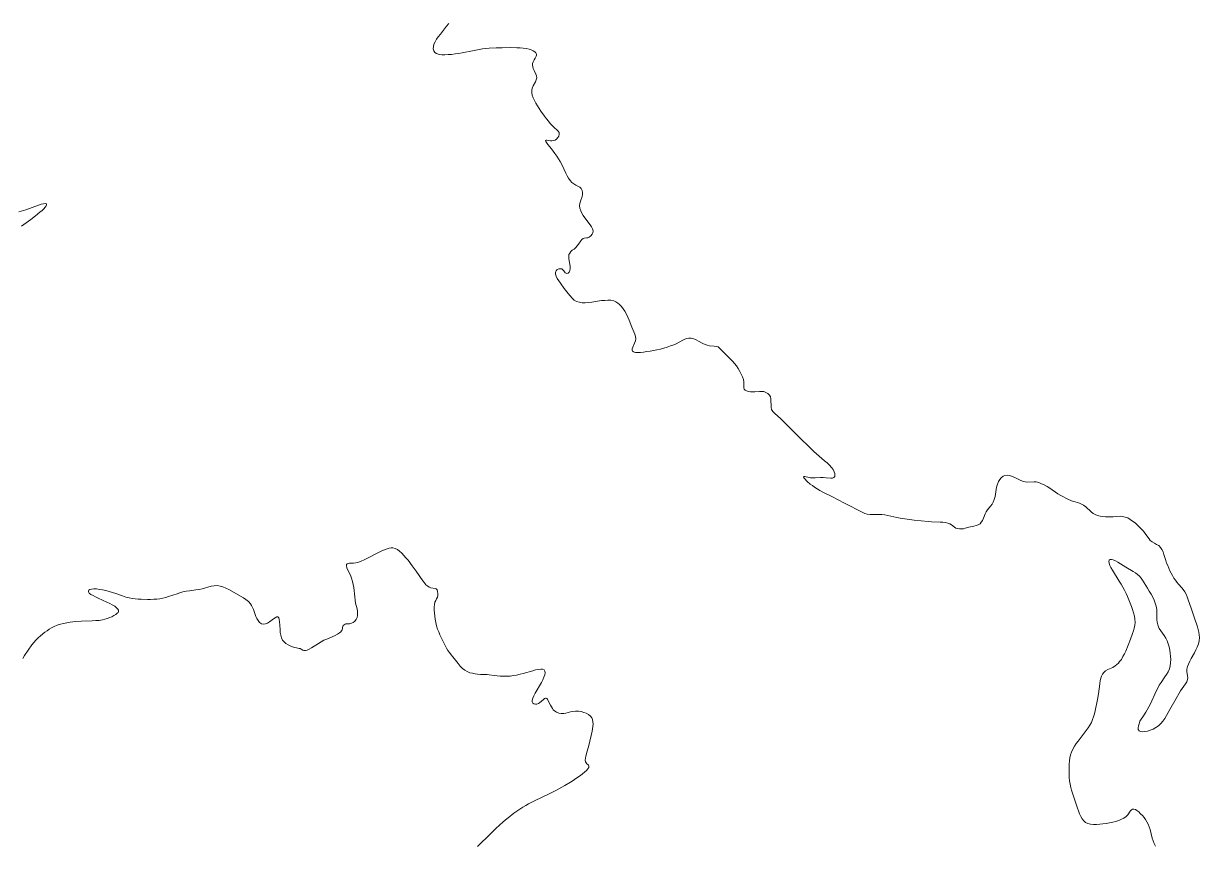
# Model space of a CAD drawing. Header units: metres. Extents: x 793723 to 812165, y 297650 to 314276.
# Drawn here: x 805301 to 806117, y 302394 to 302964 of the extents above; entities that cross this region are included whole.
import ezdxf

# ---------------------------------------------------------------- set-up
doc = ezdxf.new("R2010")
doc.units = ezdxf.units.M

msp = doc.modelspace()

# ---------------------------------------------------------------- linework, layer by layer
at = {"linetype": 'Continuous', "lineweight": 13}
for points in [[(805596.05, 302964.43), (805594.61, 302962.44), (805593.17, 302960.66), (805590.28, 302957), (805588.84, 302955.23), (805587.62, 302953.57), (805586.62, 302951.79), (805585.73, 302950.02), (805585.4, 302948.36), (805585.3, 302946.81), (805585.63, 302945.37)], [(805585.63, 302945.37), (805586.42, 302944.27), (805587.64, 302943.5), (805589.31, 302942.95), (805591.2, 302942.73), (805593.32, 302942.74), (805595.65, 302942.85), (805597.99, 302942.97), (805600.44, 302943.31), (805602.89, 302943.64), (805605.33, 302943.98), (805607.78, 302944.43), (805610.23, 302944.99), (805614.79, 302945.99), (805617.12, 302946.44), (805619.46, 302946.78), (805621.8, 302947.12), (805624.13, 302947.23), (805628.92, 302947.46), (805633.03, 302947.59), (805639.04, 302947.71), (805643.38, 302947.61), (805645.61, 302947.5), (805647.72, 302947.29), (805649.84, 302946.96), (805651.73, 302946.63), (805653.29, 302946.08), (805654.63, 302945.42), (805655.74, 302944.76), (805656.52, 302943.99), (805656.97, 302943.1), (805656.97, 302942.33), (805656.75, 302941.66), (805656.08, 302940.44), (805655.31, 302939.23), (805654.64, 302937.9), (805654.2, 302936.57), (805654.09, 302935.46)], [(805654.09, 302935.46), (805654.32, 302934.35), (805654.65, 302933.14), (805655.33, 302931.81), (805656.55, 302929.27), (805657, 302928.05), (805657.12, 302926.73), (805656.79, 302925.4), (805656.23, 302923.96), (805654.57, 302921.08), (805653.91, 302919.53), (805653.58, 302917.98), (805653.58, 302916.32), (805654.03, 302914.66), (805654.7, 302912.89), (805655.48, 302911.12), (805656.49, 302909.24), (805657.61, 302907.36), (805659.95, 302903.71), (805662.52, 302900.07), (805663.86, 302898.3), (805665.2, 302896.64), (805666.43, 302895.1), (805667.76, 302893.66), (805669.1, 302892.34), (805671.22, 302890.46), (805672, 302889.69), (805672.56, 302888.8), (805672.67, 302887.59), (805672.45, 302886.37), (805671.79, 302885.26), (805670.9, 302884.26), (805669.79, 302883.6), (805668.57, 302883.26), (805667.45, 302883.04), (805666.68, 302883.04), (805665.23, 302883.37), (805664, 302883.58)], [(805664, 302883.58), (805663.56, 302883.58), (805663.23, 302883.36), (805663.12, 302883.03), (805663.34, 302882.48), (805664.23, 302881.15), (805664.68, 302880.49), (805667.25, 302877.5), (805668.47, 302875.96), (805669.7, 302874.3), (805670.93, 302872.42), (805672.16, 302870.54), (805673.27, 302868.67), (805674.39, 302866.68), (805677.19, 302860.71), (805678.08, 302858.83), (805679.09, 302857.06), (805680.2, 302855.51), (805681.43, 302854.19), (805682.77, 302853.19), (805684.22, 302852.31), (805685.67, 302851.65), (805686.89, 302850.88), (805687.89, 302849.89), (805688.57, 302848.67), (805688.9, 302847.34), (805688.91, 302845.79), (805688.58, 302844.36), (805687.47, 302841.25), (805687.03, 302839.59), (805686.81, 302838.04), (805687.04, 302836.38), (805687.6, 302834.61), (805688.38, 302832.96), (805689.27, 302831.3), (805690.39, 302829.64), (805694.07, 302824.89), (805695.08, 302823.46)], [(805299.71, 302823.88), (805306.15, 302828.54), (805309.48, 302830.98), (805312.59, 302833.53), (805314.04, 302834.75), (805315.26, 302835.86), (805316.26, 302836.97), (805316.92, 302837.97), (805317.14, 302838.75), (805317.03, 302839.3), (805316.36, 302839.63), (805315.14, 302839.41), (805313.47, 302839.07), (805311.58, 302838.51), (805302.68, 302835.28), (805297.9, 302833.72)], [(805695.08, 302823.46), (805695.86, 302822.02), (805696.2, 302820.69), (805695.98, 302819.36), (805695.42, 302818.26), (805694.54, 302817.15), (805693.54, 302816.37), (805692.42, 302815.81), (805691.65, 302815.7), (805689.98, 302815.48), (805689.31, 302815.25), (805688.42, 302814.59), (805687.64, 302813.7), (805685.98, 302811.37), (805685.09, 302810.15), (805684.09, 302809.04), (805682.98, 302808.05), (805681.76, 302807.27), (805680.76, 302806.27), (805679.99, 302805.27), (805679.43, 302804.16), (805679.32, 302802.84), (805679.33, 302801.18), (805680.34, 302796.09), (805680.34, 302794.54), (805680.12, 302793.1), (805679.57, 302791.99), (805678.79, 302791.33), (805678.01, 302790.99), (805677.46, 302791.21), (805676.9, 302791.54), (805675.78, 302792.98), (805675.23, 302793.64), (805674.45, 302794.19), (805673.44, 302794.3), (805672.33, 302794.19), (805671.33, 302793.74), (805670.55, 302792.97)], [(805670.55, 302792.97), (805670.11, 302791.97), (805670.11, 302790.64), (805670.56, 302789.32), (805671.35, 302787.66), (805672.35, 302786), (805673.47, 302784.34), (805676.04, 302780.7), (805678.83, 302777.27), (805680.16, 302775.5), (805681.61, 302773.96), (805683.06, 302772.63), (805684.74, 302771.64), (805686.63, 302771.09), (805688.63, 302770.77), (805690.75, 302770.77), (805692.86, 302771), (805695.2, 302771.22), (805701.98, 302772.24), (805704.21, 302772.46), (805706.43, 302772.58), (805708.55, 302772.47), (805710.55, 302772.03), (805712, 302771.37), (805713.34, 302770.6), (805714.56, 302769.61), (805715.9, 302768.17), (805717.13, 302766.63), (805718.25, 302764.86), (805719.36, 302762.87), (805720.37, 302760.88), (805721.26, 302758.78), (805722.94, 302753.91), (805725.07, 302748.94), (805725.63, 302747.39), (805725.75, 302745.84), (805725.53, 302744.29), (805724.97, 302742.74)], [(805724.97, 302742.74), (805723.64, 302739.97), (805723.2, 302738.75), (805723.2, 302737.76), (805723.54, 302737.21), (805724.21, 302736.76), (805725.54, 302736.32), (805727.21, 302736.22), (805729.11, 302736.33), (805731.22, 302736.56), (805733.44, 302736.9), (805735.78, 302737.23), (805740.45, 302738.13), (805742.9, 302738.69), (805745.23, 302739.36), (805747.57, 302740.03), (805749.9, 302740.81), (805752.13, 302741.7), (805753.8, 302742.36), (805758.35, 302744.81), (805759.8, 302745.48), (805761.24, 302745.92), (805762.58, 302746.15), (805764.25, 302746.15), (805765.92, 302745.71), (805767.59, 302745.05), (805769.26, 302744.17), (805772.27, 302742.52), (805773.83, 302741.86), (805775.27, 302741.31), (805776.94, 302740.98), (805780.06, 302740.77), (805781.62, 302740.55), (805782.84, 302740.11), (805783.85, 302739.34), (805784.85, 302738.45), (805787.08, 302736.13), (805791.32, 302731.83)], [(805791.32, 302731.83), (805792.77, 302730.28), (805794.22, 302728.62), (805795.56, 302726.97), (805796.79, 302725.09), (805798.02, 302723.21), (805798.91, 302721.33), (805799.81, 302719.45), (805800.37, 302717.68), (805800.7, 302715.91), (805800.71, 302714.48), (805800.6, 302713.04), (805800.6, 302711.82), (805800.94, 302710.82), (805801.61, 302710.16), (805802.61, 302709.61), (805803.95, 302709.17), (805805.39, 302708.95), (805806.84, 302708.96), (805808.4, 302708.96), (805811.51, 302709.3), (805813.07, 302709.3), (805814.52, 302709.2), (805815.97, 302708.65), (805817.3, 302707.76), (805818.42, 302706.77), (805819.09, 302705.44), (805819.43, 302704.12), (805819.54, 302702.68), (805819.55, 302699.69), (805819.66, 302698.25), (805820, 302696.81), (805820.89, 302695.49), (805822.01, 302694.27), (805826.36, 302690.41), (805830.82, 302685.88), (805838.18, 302678.49), (805847.55, 302669.21)], [(805847.55, 302669.21), (805849.22, 302667.67), (805851.12, 302666.01), (805856.69, 302661.27), (805858.47, 302659.72), (805860.15, 302658.17), (805861.49, 302656.63), (805862.71, 302655.08), (805863.27, 302653.64), (805863.72, 302652.43), (805863.84, 302651.21), (805863.73, 302650.22), (805863.17, 302649.55), (805862.28, 302649.11), (805860.95, 302649.1), (805857.72, 302649.43), (805855.83, 302649.53), (805853.94, 302649.53), (805850.26, 302649.41), (805848.48, 302649.29), (805846.93, 302649.4), (805846.03, 302649.62), (805843.03, 302650.39), (805842.58, 302650.39), (805842.25, 302650.17), (805842.14, 302649.83), (805842.36, 302649.39), (805843.37, 302648.18), (805843.93, 302647.51), (805844.71, 302646.85), (805846.82, 302645.09), (805848.27, 302643.98), (805849.83, 302642.88), (805851.62, 302641.78), (805853.51, 302640.67), (805855.52, 302639.57), (805861.64, 302636.38), (805870.45, 302631.86)], [(805966.17, 302619.91), (805966.84, 302621.35), (805968.05, 302624.34), (805968.83, 302625.78), (805969.72, 302627.11), (805971.82, 302629.77), (805972.82, 302631.1), (805973.6, 302632.54), (805974.37, 302634.42), (805974.93, 302636.42), (805976.02, 302642.95), (805976.57, 302644.94), (805977.24, 302646.82), (805978.13, 302648.26), (805979.24, 302649.48), (805980.46, 302650.48), (805981.79, 302651.04), (805983.46, 302651.15), (805985.24, 302650.94), (805986.91, 302650.39), (805988.69, 302649.62), (805992.26, 302647.85), (805993.93, 302647.08), (805995.71, 302646.53), (805997.49, 302646.43), (806002.16, 302646.66), (806003.5, 302646.55), (806005.39, 302646.11), (806007.18, 302645.34), (806009.07, 302644.46), (806010.96, 302643.36), (806012.86, 302642.15), (806018.54, 302638.4), (806020.55, 302637.18), (806022.33, 302636.19), (806024.11, 302635.2), (806025.9, 302634.32), (806027.57, 302633.66)], [(805870.45, 302631.86), (805883.26, 302625.36), (805884.71, 302624.7), (805886.26, 302624.26), (805888.27, 302624.04), (805890.27, 302624.05), (805892.39, 302624.05), (805894.5, 302624.06), (805896.39, 302623.95), (805898.51, 302623.63), (805900.51, 302623.19), (805906.86, 302621.87), (805909.19, 302621.44), (805913.98, 302620.67), (805918.77, 302620.02), (805923.66, 302619.48), (805928.45, 302619.05), (805930.79, 302618.94), (805936.91, 302618.73), (805938.8, 302618.63), (805940.58, 302618.41), (805942.25, 302618.08), (805943.59, 302617.53), (805944.7, 302616.76), (805946.71, 302615.22), (805947.71, 302614.55), (805948.94, 302614.22), (805950.16, 302614.01), (805951.5, 302614.01), (805952.94, 302614.12), (805954.28, 302614.46), (805956.84, 302615.13), (805960.17, 302615.8), (805961.84, 302616.25), (805963.29, 302616.8), (805964.51, 302617.58), (805965.4, 302618.58), (805966.17, 302619.91)], [(806027.57, 302633.66), (806029.13, 302633), (806030.57, 302632.67), (806032.02, 302632.34), (806033.47, 302631.9), (806034.92, 302631.24), (806036.36, 302630.36), (806037.81, 302629.26), (806041.61, 302625.83), (806042.94, 302624.73), (806044.39, 302623.96), (806045.95, 302623.3), (806047.73, 302622.86), (806049.51, 302622.53), (806051.41, 302622.43), (806053.3, 302622.32), (806055.08, 302622.32), (806056.86, 302622.44), (806061.86, 302622.78), (806063.42, 302622.68), (806065.2, 302622.24), (806066.99, 302621.58), (806068.66, 302620.59), (806070.33, 302619.37), (806072, 302618.16), (806073.56, 302616.72), (806075.12, 302615.29), (806076.57, 302613.85), (806077.91, 302612.31), (806079.14, 302610.76), (806080.82, 302608.22), (806081.71, 302607.11), (806082.6, 302606.01), (806083.94, 302605.02), (806085.5, 302604.14), (806086.95, 302603.25), (806088.4, 302602.37), (806089.62, 302601.16)], [(805579.14, 302576.53), (805578.02, 302577.96), (805573.44, 302584.7), (805570.76, 302588.46), (805567.86, 302592.21), (805566.41, 302593.87), (805564.96, 302595.64), (805563.51, 302597.18), (805561.95, 302598.51), (805560.5, 302599.72), (805558.94, 302600.49), (805557.27, 302600.93), (805556.04, 302600.93), (805554.71, 302600.71), (805553.26, 302600.26), (805551.49, 302599.59), (805549.6, 302598.7), (805547.71, 302597.81), (805539.37, 302593.48), (805537.37, 302592.59), (805535.37, 302591.7), (805533.37, 302590.92), (805531.59, 302590.47), (805529.92, 302590.25), (805527.25, 302590.13), (805526.25, 302589.91), (805525.69, 302589.68), (805525.25, 302589.35), (805525.14, 302588.35), (805525.48, 302587.03), (805526.15, 302585.48), (805527.82, 302581.83), (805528.61, 302579.84), (805529.39, 302577.63), (805529.84, 302575.53), (805530.18, 302573.43), (805530.86, 302566.79), (805531.09, 302564.58)], [(806089.62, 302601.16), (806090.63, 302599.72), (806091.41, 302598.06), (806092.08, 302596.18), (806093.32, 302592.09), (806093.88, 302590.32), (806094.66, 302588.55), (806095.44, 302586.78), (806096.23, 302585.02), (806098.01, 302581.59), (806099.02, 302579.93), (806100.02, 302578.38), (806101.03, 302576.95), (806102.14, 302575.62), (806104.38, 302573.19), (806105.49, 302571.87), (806106.5, 302570.32), (806107.39, 302568.66), (806108.17, 302566.89), (806108.85, 302564.9), (806110.86, 302558.93), (806113.1, 302552.85), (806115.23, 302546.11), (806115.79, 302544.23), (806116.24, 302542.35), (806116.58, 302540.47), (806116.7, 302538.58), (806116.48, 302536.37), (806115.93, 302534.27), (806115.15, 302532.05), (806114.27, 302530.06), (806113.16, 302527.95), (806110.94, 302524.08), (806109.95, 302522.19), (806109.06, 302520.31), (806108.4, 302518.54), (806107.95, 302516.76), (806107.96, 302515.22)], [(806072.3, 302583.52), (806070.63, 302584.51), (806065.62, 302587.38), (806060.16, 302590.91), (806058.49, 302591.9), (806056.93, 302592.56), (806055.7, 302592.78), (806054.7, 302592.67), (806054.03, 302592.22), (806053.81, 302591.34), (806054.04, 302590.12), (806054.49, 302588.68), (806055.27, 302587.13), (806056.28, 302585.37), (806061.08, 302577.85), (806062.31, 302575.75), (806063.54, 302573.65), (806064.65, 302571.44), (806065.77, 302569.23), (806066.78, 302567.02), (806067.78, 302564.81), (806068.68, 302562.6), (806069.58, 302560.28), (806070.36, 302558.07), (806071.03, 302555.85), (806071.59, 302553.53), (806071.93, 302551.32), (806072.05, 302549.11), (806071.83, 302547.22), (806071.5, 302545.23), (806070.95, 302543.35), (806070.29, 302541.47), (806068.85, 302537.59), (806067.3, 302533.38), (806065.53, 302529.28), (806064.64, 302527.29), (806063.65, 302525.41), (806062.54, 302523.52)], [(806088.84, 302505.65), (806090.17, 302507.54), (806092.72, 302511.31), (806093.94, 302513.08), (806095.05, 302514.96), (806095.82, 302516.96), (806096.38, 302519.06), (806096.71, 302521.17), (806096.81, 302523.38), (806096.7, 302525.59), (806096.47, 302527.8), (806096.13, 302530.02), (806095.68, 302532.23), (806095.01, 302534.33), (806094.33, 302536.32), (806093.44, 302538.2), (806092.32, 302539.97), (806089.87, 302543.28), (806088.75, 302545.05), (806088.3, 302546.16), (806087.85, 302547.37), (806087.41, 302549.25), (806087.18, 302551.13), (806087.17, 302552.79), (806087.17, 302556.11), (806087.05, 302558.21), (806086.6, 302560.32), (806086.04, 302562.53), (806085.26, 302564.63), (806084.25, 302566.73), (806083.13, 302568.83), (806081.9, 302570.93), (806080.67, 302572.92), (806077.21, 302578.44), (806076.21, 302579.88), (806075.09, 302581.2), (806073.75, 302582.42), (806072.3, 302583.52)], [(805356.03, 302571.7), (805353.81, 302572.03), (805351.8, 302572.35), (805349.91, 302572.35), (805348.35, 302572.24), (805347.13, 302571.9), (805346.46, 302571.46), (805346.24, 302570.9), (805346.24, 302570.35), (805346.8, 302569.47), (805347.92, 302568.58), (805349.37, 302567.7), (805351.04, 302566.82), (805352.93, 302565.94), (805358.95, 302563.19), (805360.95, 302562.31), (805362.73, 302561.31), (805364.41, 302560.32), (805365.74, 302559.33), (805366.52, 302558.45), (805366.97, 302557.67), (805367.08, 302556.79), (805366.75, 302556.12), (805366.09, 302555.46), (805365.09, 302554.68), (805363.86, 302553.9), (805362.31, 302553.12), (805360.86, 302552.46), (805359.31, 302551.9), (805357.64, 302551.34), (805355.86, 302551.01), (805353.63, 302550.56), (805351.3, 302550.44), (805348.85, 302550.22), (805341.39, 302549.98), (805337.17, 302549.75), (805335.28, 302549.52), (805333.5, 302549.41)], [(805453.64, 302566.17), (805451.63, 302567.38), (805445.61, 302570.8), (805443.5, 302571.9), (805441.49, 302572.89), (805439.49, 302573.77), (805437.48, 302574.32), (805435.37, 302574.65), (805433.37, 302574.53), (805431.36, 302574.2), (805425.02, 302572.41), (805422.91, 302572.07), (805420.69, 302571.74), (805416.24, 302571.06), (805413.9, 302570.73), (805411.68, 302570.28), (805409.67, 302569.72), (805407.78, 302569.05), (805401.78, 302567.05), (805399.89, 302566.38), (805397.78, 302565.93), (805395.77, 302565.59), (805393.66, 302565.37), (805391.44, 302565.25), (805389.32, 302565.14), (805387.1, 302565.13), (805382.87, 302565.23), (805380.75, 302565.34), (805378.64, 302565.56), (805376.63, 302565.77), (805374.52, 302566.1), (805372.18, 302566.76), (805369.84, 302567.53), (805365.16, 302569.18), (805362.83, 302569.95), (805360.49, 302570.6), (805358.26, 302571.26), (805356.03, 302571.7)], [(805607.2, 302515.95), (805605.53, 302517.27), (805603.97, 302518.82), (805602.52, 302520.59), (805598.84, 302525.23), (805597.72, 302526.66), (805596.61, 302528.21), (805595.49, 302529.75), (805594.59, 302531.41), (805593.59, 302533.18), (805591.69, 302536.83), (805590.79, 302538.71), (805589.9, 302540.59), (805589.12, 302542.58), (805588.33, 302544.57), (805587.66, 302546.78), (805587.1, 302548.99), (805586.65, 302551.31), (805586.31, 302553.53), (805586.08, 302555.63), (805585.97, 302557.73), (805585.96, 302559.72), (805586.07, 302561.49), (805586.51, 302563.15), (805587.06, 302564.37), (805587.62, 302565.48), (805588.17, 302566.59), (805588.5, 302567.92), (805588.5, 302569.24), (805588.38, 302570.57), (805587.94, 302571.68), (805587.27, 302572.45), (805586.6, 302572.78), (805583.7, 302573.22), (805582.59, 302573.66), (805581.48, 302574.32), (805580.25, 302575.31), (805579.14, 302576.53)], [(805493.78, 302530.63), (805493.11, 302530.96), (805492.33, 302531.18), (805490.44, 302531.51), (805489.1, 302531.84), (805487.65, 302532.27), (805486.1, 302532.93), (805484.65, 302533.6), (805483.2, 302534.59), (805481.86, 302535.58), (805480.86, 302536.91), (805480.07, 302538.56), (805479.51, 302540.33), (805479.17, 302542.21), (805479.06, 302544.21), (805478.71, 302549.74), (805478.49, 302551.18), (805478.15, 302552.28), (805477.59, 302552.94), (805476.81, 302552.94), (805475.7, 302552.39), (805474.48, 302551.61), (805471.81, 302549.61), (805470.37, 302548.72), (805468.92, 302548.06), (805467.59, 302547.94), (805466.25, 302548.27), (805464.92, 302549.15), (805463.8, 302550.37), (805462.91, 302551.92), (805462.23, 302553.35), (805460.55, 302558.11), (805460, 302559.54), (805459.32, 302560.87), (805458.54, 302562.09), (805457.09, 302563.63), (805455.42, 302564.96), (805453.64, 302566.17)], [(805531.09, 302564.58), (805531.43, 302562.58), (805532.44, 302558.6), (805532.78, 302556.94), (805532.89, 302555.4), (805532.9, 302553.85), (805532.56, 302552.52), (805531.9, 302551.19), (805530.9, 302549.97), (805529.79, 302549.19), (805528.57, 302548.52), (805527.34, 302548.19), (805526.45, 302548.19), (805525.56, 302548.19), (805524.78, 302548.18), (805524.12, 302547.96), (805523.45, 302547.52), (805522.9, 302546.96), (805522.56, 302546.41), (805522.45, 302545.74), (805522.34, 302544.97), (805522.23, 302544.08), (805521.79, 302543.42), (805521.13, 302542.64), (805520.35, 302541.87), (805518.9, 302540.98), (805517.24, 302540.09), (805511.46, 302537.64), (805509.45, 302536.75), (805507.57, 302535.64), (805505.79, 302534.64), (805500.79, 302531.42), (805499.23, 302530.53), (805497.9, 302529.97), (805496.67, 302529.64), (805495.67, 302529.64), (805494.78, 302529.97), (805493.78, 302530.63)], [(805333.5, 302549.41), (805331.27, 302548.96), (805328.94, 302548.51), (805326.71, 302547.95), (805324.6, 302547.17), (805322.49, 302546.39), (805320.49, 302545.39), (805318.93, 302544.39), (805317.49, 302543.39), (805316.04, 302542.39), (805312.93, 302539.95), (805311.26, 302538.51), (805309.71, 302536.96), (805308.38, 302535.29), (805307.05, 302533.63), (805301.95, 302526.1), (805300.61, 302524.21)], [(806062.54, 302523.52), (806061.32, 302521.97), (806060.43, 302520.86), (806059.32, 302519.86), (806058.21, 302518.97), (806056.54, 302517.97), (806053.1, 302516.42), (806051.54, 302515.53), (806050.32, 302514.42), (806049.43, 302513.2), (806048.77, 302511.87), (806048.32, 302510.43), (806047.88, 302508.77), (806047.55, 302506.67), (806046.68, 302499.69), (806046.02, 302495.82), (806044.26, 302487.74), (806043.82, 302485.74), (806043.27, 302483.75), (806042.6, 302481.87), (806041.72, 302479.87), (806040.61, 302477.99), (806039.39, 302476.11), (806038.06, 302474.22), (806032.51, 302466.9), (806031.18, 302465.13), (806029.96, 302463.25), (806028.85, 302461.25), (806027.97, 302459.26), (806027.3, 302457.27), (806026.86, 302455.27), (806026.64, 302453.17), (806026.43, 302450.96), (806026.32, 302448.63), (806026.22, 302446.31), (806026.22, 302443.87), (806026.34, 302441.55), (806026.57, 302439.23)], [(805653.88, 302494.03), (805653.88, 302495.25), (805654.32, 302496.69), (805655.09, 302498.35), (805655.98, 302500.01), (805660.3, 302507.44), (805661.3, 302509.32), (805662.08, 302511.09), (805662.63, 302512.76), (805662.85, 302514.2), (805662.73, 302515.3), (805662.18, 302516.19), (805661.17, 302516.63), (805659.84, 302516.73), (805658.17, 302516.62), (805656.28, 302516.17), (805654.28, 302515.61), (805647.71, 302513.72), (805645.49, 302513.16), (805643.15, 302512.6), (805640.93, 302512.26), (805638.59, 302511.93), (805636.26, 302511.92), (805634.03, 302511.92), (805631.81, 302511.91), (805629.69, 302512.13), (805627.58, 302512.34), (805624.13, 302512.89), (805622.68, 302513.11), (805621.23, 302513.1), (805619.67, 302512.99), (805618.01, 302513.1), (805616.11, 302513.2), (805614.33, 302513.42), (805612.44, 302513.86), (805610.66, 302514.3), (805608.88, 302515.07), (805607.2, 302515.95)], [(806107.96, 302515.22), (806108.41, 302512.23), (806108.64, 302510.79), (806108.42, 302509.46), (806107.86, 302507.91), (806106.98, 302506.47), (806104.65, 302503.37), (806103.54, 302501.82), (806102.54, 302500.04), (806100.43, 302496.39), (806096.22, 302488.74), (806093.9, 302484.64), (806092.68, 302482.65), (806091.35, 302480.76), (806089.9, 302478.99), (806088.24, 302477.55), (806086.46, 302476.21), (806084.57, 302475.21), (806082.57, 302474.43), (806080.68, 302473.77), (806078.79, 302473.43), (806077.12, 302473.2), (806075.78, 302473.42), (806074.78, 302473.97), (806074.22, 302474.86), (806074.22, 302476.07), (806074.33, 302477.4), (806074.77, 302478.95), (806075.43, 302480.61), (806076.32, 302482.17), (806077.32, 302483.72), (806079.42, 302486.93), (806080.42, 302488.59), (806081.53, 302490.7), (806082.64, 302492.8), (806086.62, 302501.56), (806087.73, 302503.66), (806088.84, 302505.65)], [(805695.87, 302475.43), (805696.09, 302477.09), (805696.2, 302478.64), (805696.09, 302480.19), (805695.75, 302481.74), (805695.19, 302483.06), (805694.3, 302484.17), (805693.07, 302485.27), (805691.4, 302486.15), (805689.73, 302486.81), (805687.84, 302487.36), (805685.94, 302487.58), (805683.94, 302487.68), (805682.05, 302487.46), (805680.49, 302487.12), (805677.38, 302486.34), (805675.93, 302486.01), (805674.04, 302486), (805672.37, 302486.33), (805670.7, 302486.88), (805669.36, 302487.76), (805668.58, 302488.54), (805668.02, 302489.53), (805666.68, 302491.85), (805665.34, 302494.28), (805664.45, 302495.94), (805664.11, 302496.38), (805663.67, 302496.71), (805663.11, 302496.71), (805662.55, 302496.38), (805661.78, 302495.82), (805659.11, 302493.49), (805658.22, 302492.83), (805657.22, 302492.49), (805656.22, 302492.38), (805655.11, 302492.6), (805654.33, 302493.15), (805653.88, 302494.03)], [(805623.94, 302401.45), (805628.49, 302406), (805631.6, 302408.89), (805633.48, 302410.55), (805635.37, 302412.21), (805637.37, 302413.77), (805641.26, 302416.87), (805643.26, 302418.32), (805645.26, 302419.65), (805647.37, 302421.09), (805649.48, 302422.32), (805651.48, 302423.43), (805655.59, 302425.54), (805666.16, 302430.43), (805670.27, 302432.54), (805672.38, 302433.66), (805676.49, 302435.99), (805680.49, 302438.32), (805682.38, 302439.54), (805684.27, 302440.88), (805687.38, 302443.1), (805690.27, 302445.43), (805691.49, 302446.54), (805692.49, 302447.53), (805693.15, 302448.64), (805693.26, 302449.64), (805693.04, 302450.19), (805692.48, 302450.74), (805691.92, 302451.19), (805691.26, 302451.74), (805690.81, 302452.51), (805690.58, 302453.62), (805690.8, 302455.06), (805691.13, 302456.5), (805692.13, 302459.82), (805693.12, 302463.8), (805695.54, 302473.77), (805695.87, 302475.43)], [(806026.57, 302439.23), (806027.02, 302436.9), (806027.47, 302434.8), (806028.03, 302432.81), (806032.06, 302420.43), (806032.84, 302418.44), (806033.52, 302416.45), (806034.41, 302414.68), (806035.31, 302413.02), (806036.42, 302411.58), (806037.65, 302410.48), (806039.32, 302409.71), (806041.1, 302409.27), (806043.22, 302409.05), (806045.33, 302409.06), (806047.55, 302409.17), (806049.78, 302409.4), (806052, 302409.74), (806054.34, 302410.19), (806056.56, 302410.63), (806058.68, 302411.19), (806060.79, 302411.86), (806062.68, 302412.64), (806064.35, 302413.53), (806065.79, 302414.53), (806066.9, 302415.75), (806068.68, 302418.3), (806069.45, 302419.18), (806070.34, 302419.74), (806071.23, 302419.74), (806072.24, 302419.41), (806073.24, 302418.75), (806074.58, 302417.76), (806075.8, 302416.54), (806077.14, 302415.22), (806078.26, 302413.89), (806079.26, 302412.46), (806080.27, 302410.91)], [(806080.27, 302410.91), (806081.16, 302409.25), (806081.83, 302407.48), (806082.5, 302405.49), (806083.96, 302399.63), (806084.53, 302397.75), (806085.2, 302395.87), (806086.09, 302393.99)], [(805616.05, 302393.8), (805617.38, 302395.24), (805623.94, 302401.45)]]:
    msp.add_lwpolyline(points, dxfattribs=at)

doc.saveas('drawing.dxf')
